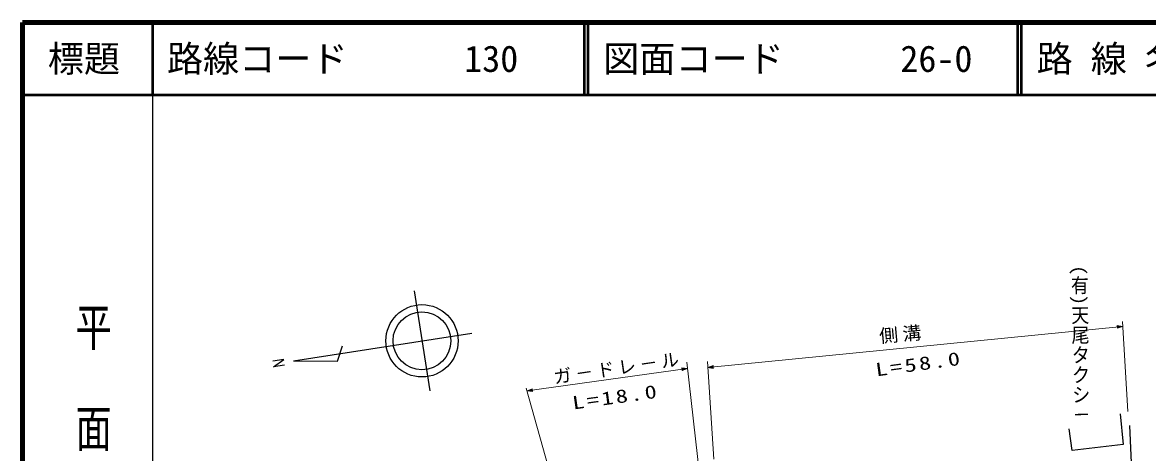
# Model space of a CAD drawing. Units: millimetres, scale not verified. Extents: x -201357293 to 680000, y -21359328 to 380000.
# Drawn here: x 40000 to 195728, y 320558 to 380000 of the extents above; entities that cross this region are included whole.
import ezdxf
from ezdxf.enums import TextEntityAlignment as Align

# ---------------------------------------------------------------- set-up
doc = ezdxf.new("R2010")
doc.units = ezdxf.units.MM
doc.header["$LTSCALE"] = 1000
for name, color, linetype, lineweight in [('M-BGD', 7, 'Continuous', 25), ('M-BGD-HTXT', 7, 'Continuous', 13), ('M-TTL', 2, 'Continuous', 140), ('M-TTL-BAND', 7, 'Continuous', 25), ('M-TTL-LINE', 7, 'Continuous', 50)]:
    doc.layers.add(name, color=color, linetype=linetype, lineweight=lineweight)
doc.layers.add('M-TTL-TXT', color=7, linetype='Continuous')
doc.styles.add('@ＭＳ ゴシック', font='')
doc.styles.add('ＭＳ ゴシック', font='')
doc.styles.get('@ＭＳ ゴシック').set_extended_font_data('@MS Gothic')
doc.styles.get('ＭＳ ゴシック').set_extended_font_data('MS Gothic')

msp = doc.modelspace()

# ---------------------------------------------------------------- linework, layer by layer
at = {"layer": 'M-BGD'}
for p, q in [((94229, 342911), (96366, 329075)), ((77508, 333246), (102215, 337062)), ((83590, 333173), (84273, 335303)), ((76171, 333408), (74641, 333164)), ((74764, 332380), (76171, 333408)), ((76289, 332616), (74764, 332380)), ((77508, 333246), (83590, 333173)), ((191963, 325898), (192360, 321678)), ((193926, 310661), (193278, 324277)), ((185297, 320852), (184869, 323818)), ((192360, 321678), (185297, 320852))]:
    msp.add_line(p, q, dxfattribs=at)
for radius in [5000, 4000]:
    msp.add_circle((95297, 335993), radius, dxfattribs=at)
at = {"layer": 'M-BGD-HTXT'}
for p, q in [((134857, 332302), (192288, 337989)), ((193000, 326208), (192248, 338650)), ((109846, 329078), (132053, 332164)), ((135254, 304350), (131950, 333057)), ((135719, 319612), (134800, 333139)), ((109737, 329469), (117597, 301445))]:
    msp.add_line(p, q, dxfattribs=at)
for points in [[(192288, 337989), (191523, 338102), (191560, 337729)], [(192135, 337974), (191601, 337789), (191576, 338051)], [(192061, 337967), (191627, 337820), (191606, 338025)], [(191984, 337959), (191652, 337851), (191637, 338000)], [(191909, 337952), (191677, 337882), (191668, 337975)], [(132053, 332164), (131285, 332247), (131336, 331875)], [(131901, 332143), (131375, 331937), (131339, 332197)], [(131827, 332133), (131399, 331969), (131371, 332174)], [(131751, 332122), (131423, 332001), (131402, 332150)], [(131676, 332112), (131447, 332033), (131434, 332126)], [(134857, 332302), (135622, 332189), (135585, 332562)], [(135010, 332317), (135544, 332502), (135570, 332241)], [(135085, 332324), (135518, 332471), (135539, 332266)], [(135161, 332332), (135493, 332440), (135508, 332291)], [(135236, 332339), (135468, 332410), (135477, 332316)], [(109846, 329078), (110615, 328996), (110563, 329367)], [(109999, 329099), (110525, 329305), (110561, 329045)], [(110073, 329109), (110501, 329273), (110529, 329069)], [(110149, 329120), (110477, 329241), (110497, 329093)], [(110223, 329130), (110453, 329210), (110466, 329117)]]:
    msp.add_lwpolyline(points, close=True, dxfattribs=at)
for points in [[(192212, 337982), (191576, 337759), (191545, 338076), (192210, 337981)], [(191700, 337931), (191833, 337944), (191702, 337912), (191699, 337950), (191833, 337944)], [(131977, 332154), (131351, 331906), (131307, 332221), (131975, 332153)], [(131468, 332083), (131600, 332101), (131471, 332064), (131466, 332102), (131600, 332101)], [(134933, 332309), (135569, 332533), (135600, 332215), (134935, 332310)], [(135445, 332360), (135312, 332347), (135443, 332379), (135446, 332341), (135312, 332347)], [(109922, 329089), (110549, 329337), (110593, 329021), (109924, 329089)], [(110431, 329159), (110299, 329141), (110429, 329178), (110434, 329141), (110299, 329141)]]:
    msp.add_lwpolyline(points, dxfattribs=at)
at = {"layer": 'M-TTL'}
for p, q in [((40000, 380000), (40000, 20000)), ((680000, 380000), (40000, 380000))]:
    msp.add_line(p, q, dxfattribs=at)
at = {"layer": 'M-TTL-BAND'}
msp.add_line((58000, 370000), (58000, 20000), dxfattribs=at)
at = {"layer": 'M-TTL-LINE'}
for p, q in [((58000, 380000), (58000, 370000)), ((117750, 380000), (117750, 370000)), ((118250, 380000), (118250, 370000)), ((177750, 380000), (177750, 370000)), ((178250, 380000), (178250, 370000)), ((40000, 370000), (680000, 370000))]:
    msp.add_line(p, q, dxfattribs=at)

# ---------------------------------------------------------------- texts
at = {"layer": 'M-BGD-HTXT', "style": '@ＭＳ ゴシック', "width": 1.1}
msp.add_text('(有)天尾タクシ－', height=1833, rotation=270.7, dxfattribs=at).set_placement((184833, 346423), align=Align.BOTTOM_LEFT)
at = {"layer": 'M-BGD-HTXT', "char_height": 1833, "attachment_point": 7, "style": 'ＭＳ ゴシック'}
for s, insert, rotation in [('\\T1.23;\\W1.05;側溝\\~', (158692, 335527), 5.1), ('\\T1.2;ガ－ドレ－ル', (113676, 329957), 8.3), ('\\T1.2;\\W1.35;L=58.0', (158208, 331042), 7.8), ('\\T1.2;\\W1.35;L=18.0', (116236, 326464), 7.9)]:
    msp.add_mtext(s, dxfattribs=dict(at, insert=insert, rotation=rotation))
at = {"layer": 'M-TTL-BAND', "style": '@ＭＳ ゴシック', "width": 1.4}
msp.add_text('平  面  図', height=3666, rotation=270, dxfattribs=at).set_placement((49777, 306475), align=Align.MIDDLE_RIGHT)
at = {"layer": 'M-TTL-TXT', "style": 'ＭＳ ゴシック'}
msp.add_text('標題', height=3666, dxfattribs=at).set_placement((48500, 375000), align=Align.MIDDLE_CENTER)
for s, p in [('路線コード', (60000, 375000)), ('図面コード', (120380, 375000)), ('路 線 名', (180380, 375000)), ('130', (101142, 375000)), ('26-0', (161521, 375000))]:
    msp.add_text(s, height=3666, dxfattribs=at).set_placement(p, align=Align.MIDDLE_LEFT)

doc.saveas('drawing.dxf')
